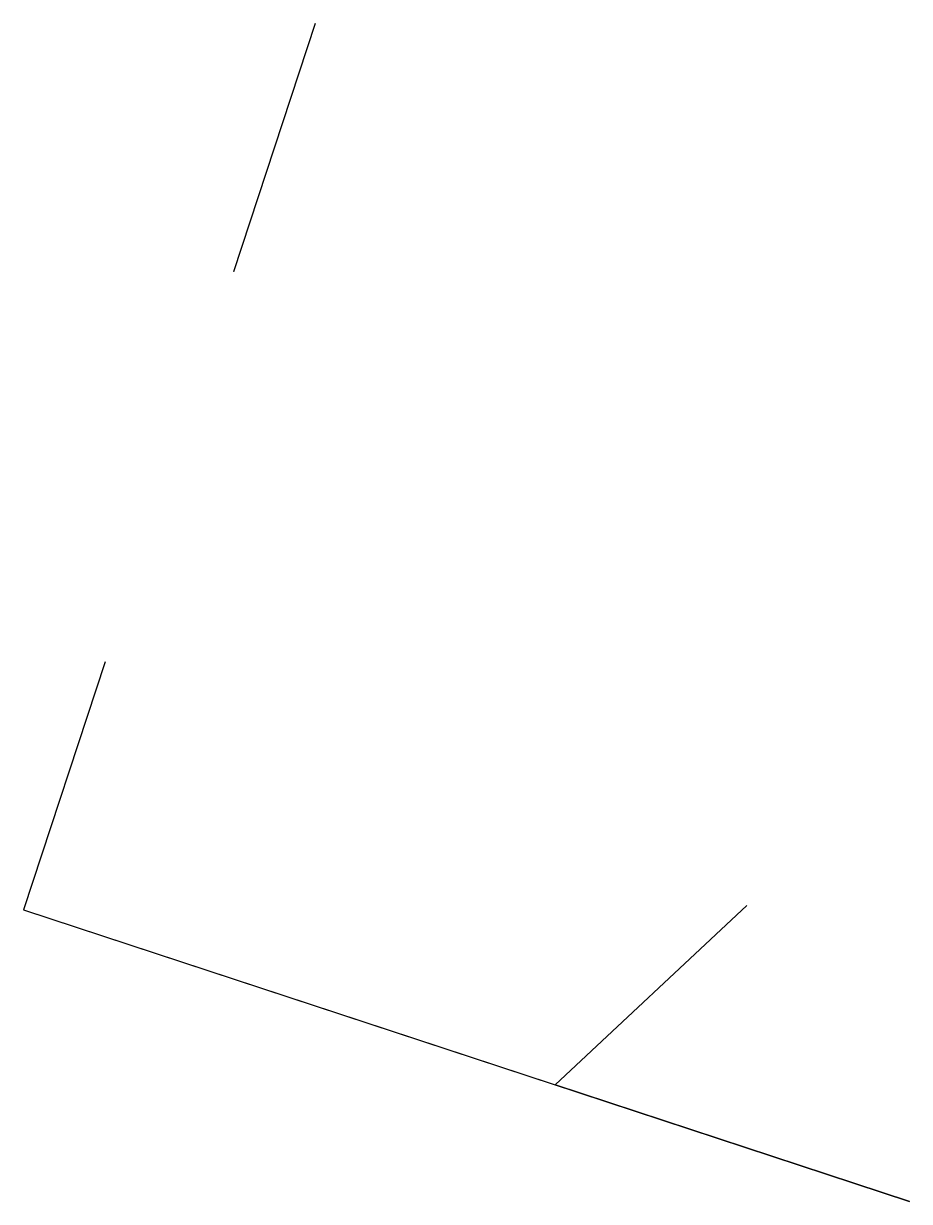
# Model space of a CAD drawing. Header units: inches. Extents: x 2.6 to 26.3, y -32.4 to -0.9.
import ezdxf

# ---------------------------------------------------------------- set-up
doc = ezdxf.new("R2010")
doc.units = ezdxf.units.IN
doc.header["$MEASUREMENT"] = 0

msp = doc.modelspace()

# ---------------------------------------------------------------- linework, layer by layer
at = {"color": 10, "extrusion": (-0.949889, 0.312587, 0)}
for p, q in [((10.403, -0.878), (8.215, -7.527)), ((8.215, -7.527), (8.215, -7.527, 14)), ((4.776, -17.976), (2.588, -24.625)), ((4.776, -17.976, 14), (4.776, -17.976))]:
    msp.add_line(p, q, dxfattribs=at)
at = {"color": 10, "extrusion": (0.949889, -0.312587, 0)}
for p, q in [((16.836, -29.314, 25), (21.978, -24.51, 16.545)), ((2.588, -24.625), (13.037, -28.063)), ((13.037, -28.063), (13.037, -28.063, 9)), ((13.037, -28.063, 9), (26.335, -32.44, 9)), ((26.335, -32.44, 25), (16.836, -29.314, 25)), ((26.335, -32.44, 9), (26.335, -32.44, 25))]:
    msp.add_line(p, q, dxfattribs=at)
at = {"color": 10, "extrusion": (-0.312587, -0.949889, 0)}
for p, q in [((2.588, -24.625), (2.588, -24.625, 14)), ((2.588, -24.625, 14), (16.836, -29.314, 14)), ((16.836, -29.314, 14), (16.836, -29.314, 25))]:
    msp.add_line(p, q, dxfattribs=at)

doc.saveas('drawing.dxf')
